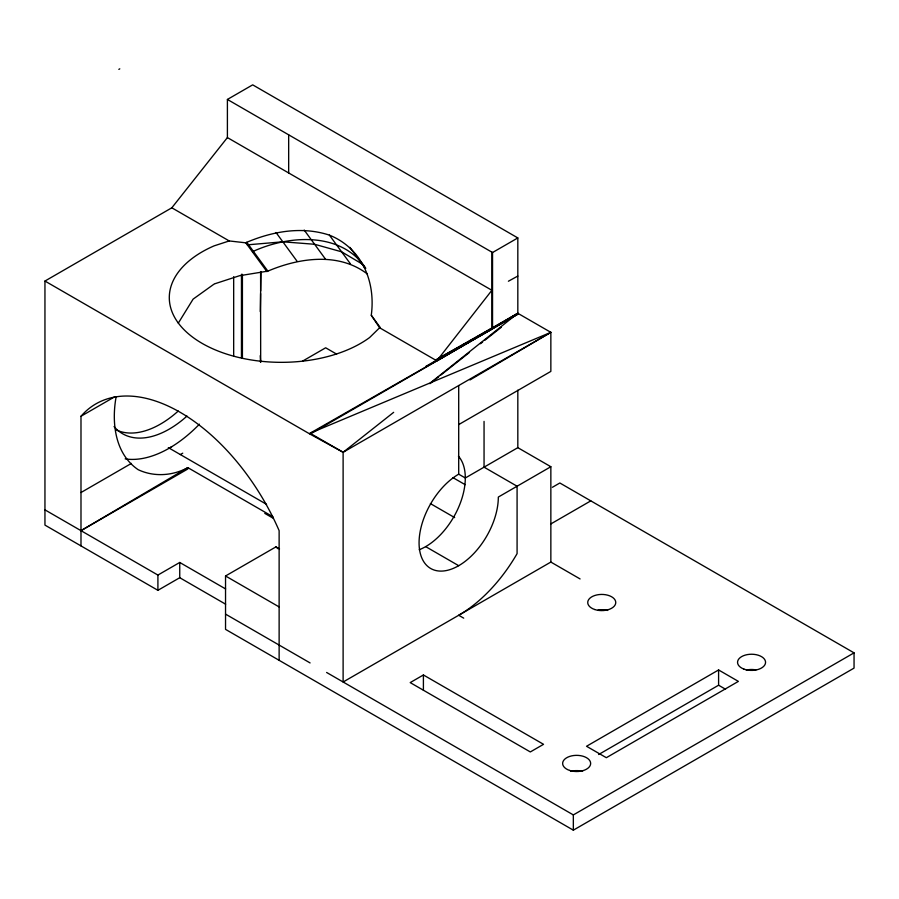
<?xml version="1.0" encoding="UTF-8"?>
<svg xmlns="http://www.w3.org/2000/svg" width="899" height="899" viewBox="0 0 899 899"><rect width="100%" height="100%" fill="white"/><g stroke="black" fill="none" stroke-linecap="round" stroke-linejoin="round"><path stroke-width="1.35" d="M517.824 314.201L437.633 359.746L491.888 290.287L227.402 137.581L227.402 99.452L252.686 84.854L517.824 237.932L517.824 314.201L310.088 434.127L44.95 281.05L44.95 525.106L157.909 590.317L179.744 577.709L225.638 604.207M458.704 424.598L550.851 371.399L550.851 332.349L517.824 313.29L436.959 360.881L379.614 327.775L371.276 315.257C375.804 281.769 362.072 248.259 329.394 235.122C301.963 226.143 272.813 231.301 246.764 242.292L245.832 242.831L229.223 240.943L171.821 207.804L44.95 281.05M260.272 311.616L261.002 271.52M116.038 397.291C111.487 422.901 114.993 453.961 138.188 469.705C154.01 477.144 172.597 475.897 187.846 467.637L272.88 516.723M178.283 323.157L193.105 299.131L214.041 284.118M171.821 207.804L227.402 137.581M379.614 327.775L369.624 337.53A112.094 64.717 0 0 1 201.342 342.924A112.094 64.717 0 0 1 214.041 245.888L229.223 240.943M430.475 382.783L517.824 313.29L436.307 359.6L436.307 360.51L437.644 358.836L492.337 328.674L517.824 313.29M580.091 578.945L550.851 562.066L343.115 682.004L343.115 452.287L393.661 412.338M429.924 383.671L438.712 376.726M440.915 374.995L469.48 352.408M480.471 343.721L482.662 341.991M484.864 340.249L501.339 327.225M187.846 467.637L80.989 530.657L187.846 468.963M469.986 379.951L550.851 332.349L310.088 433.217L343.115 452.287L550.851 332.349M118.848 69.369L119.781 68.83M252.428 251.844L253.361 251.304C289.096 234.976 341.598 231.515 365.792 268.34M214.794 283.781L239.527 275.723L267.868 271.116C299.086 257.844 338.642 251.99 367.376 274.015M80.989 545.907L80.989 416.259L114.971 396.639M302.648 361.072L325.663 347.789L336.586 354.105M227.402 99.452L492.54 252.529L517.824 237.932M80.989 492.528L131.4 463.412M169.27 448.163L171.675 446.781M180.351 454.557L182.744 453.175M437.633 359.746L491.888 328.416L491.888 252.147M44.95 509.857L157.909 575.068L179.744 562.459L225.638 588.957M552.391 487.292L559.841 482.988L854.05 652.854L854.05 668.103L573.337 830.17L225.537 629.367L225.537 575.978L275.959 546.873L279.533 548.929M550.851 562.066L550.851 466.727L517.824 447.668L465.311 477.987L458.546 474.088M550.851 466.727L498.327 497.057A56.041 32.353 -60 0 1 458.704 565.696L425.677 546.626M550.66 524.038L590.8 500.867M423.407 674.969L410.202 682.599L530.32 751.946L543.535 744.316L423.407 674.969L423.407 690.218M718.593 669.957L586.53 746.271L606.342 757.7L738.382 681.386L718.593 669.957L718.593 685.218L598.644 754.519M326.607 672.463L573.337 814.921L854.05 652.854M492.54 327.989L425.677 366.489L425.677 367.399M310.088 433.217L492.54 328.798L492.54 252.529M508.396 281.23L517.824 276.06M247.304 244.854L282.825 241.809L314.605 244.27L341.609 251.81L362.027 263.924L365.331 268.149M310.088 434.127L343.115 452.287M491.888 328.416L492.54 328.798M453.006 477.661L465.154 484.673M430.385 503.586L454.669 517.599M718.593 685.218L725.572 689.252M168.327 447.623L266.576 504.35M463.704 618.152L458.704 615.264A116.758 67.414 -60 0 0 517.082 553.638L517.082 486.224L484.055 467.165L484.055 421.395M264.767 513.374L273.229 518.251M225.537 575.978L279.128 606.926M225.537 614.118L310.088 662.934M275.959 546.873L277.892 548.671M349.88 247.337L365.286 268.374M329.394 235.122L350.509 263.958M371.276 315.257L380.12 327.326M304.21 230.077L325.314 258.901M276.027 232.515L297.131 261.339M246.764 242.292L267.868 271.116M245.832 242.831L266.936 271.655M260.238 355.644L260.553 362.331M492.337 327.764L492.337 328.674M260.598 271.577L260.631 290.95M260.598 293.546L260.676 362.207M573.337 814.921L573.337 830.17M517.824 390.177L517.824 447.668M458.704 385.559L458.704 474.166A56.041 32.353 -60 0 0 419.069 542.816A56.041 32.353 -60 0 0 458.704 565.696M288.669 134.884L288.669 173.013M279.128 660.316L279.128 530.657A168.394 97.227 60 0 0 80.989 416.259M242.415 274.319L242.415 358.128M241.46 274.229L241.46 357.656M233.673 276.69L233.673 355.948M179.744 562.459L179.744 577.709M157.909 575.068L157.909 590.317M458.423 456.186A56.041 32.353 -60 0 1 459.074 506.204A56.041 32.353 -60 0 1 419.215 549.739M598.116 609.96A14.013 8.091 0 0 1 607.668 610.443M570.719 771.364A14.013 8.091 0 0 1 582.563 771.364M199.432 424.171A116.758 67.414 -60 0 1 125.163 458.883M186.992 416.08A93.406 53.929 -60 0 1 114.049 426.553M746.339 670.07A14.013 8.091 0 0 1 755.924 669.89M178.249 411.034A93.406 53.929 -60 0 1 116.567 430.082M743.889 669.092A14.013 8.091 0 0 0 765.543 662.765A14.013 8.091 0 0 0 745.237 655.101A14.013 8.091 0 0 0 743.889 669.092M569.64 770.443A14.013 8.091 0 0 0 590.654 763.442A14.013 8.091 0 0 0 569.64 756.43A14.013 8.091 0 0 0 569.64 770.443M594.733 609.522A14.013 8.091 0 0 0 615.759 602.521A14.013 8.091 0 0 0 594.733 595.509A14.013 8.091 0 0 0 594.733 609.522"/></g></svg>
